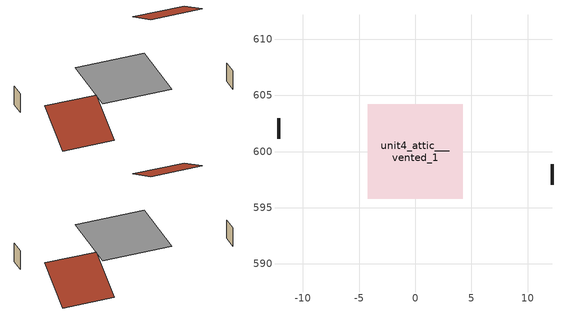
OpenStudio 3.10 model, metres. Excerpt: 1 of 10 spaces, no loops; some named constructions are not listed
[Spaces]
unit4_attic___vented_1
 floor to unit4_conditioned_space_1 (unit4_Floor2_4_construction_Reversed): -4.21,595.79 -4.21,604.21 4.21,604.21 4.21,595.79 z2.44
 wall outside (unit4_Wall6_4_construction): 12.16,597.03 12.16,598.84 z0:2.44
 wall outside (unit4_Wall5_4_construction): -12.16,602.97 -12.16,601.16 z0:2.44
 roof outside (unit4_Roof2_4_construction): -5.87,587.84,2.44 -5.87,593.47,5.25 -12.16,593.47,5.25 -12.16,587.84,2.44
 roof outside (unit4_Roof1_4_construction): 5.87,612.16,2.44 5.87,606.53,5.25 12.16,606.53,5.25 12.16,612.16,2.44
[Construction]
unit1_Floor1_construction_Reversed: unit1_floor_covering, unit1_osb_sheathing_0_75_in_, unit1_floor_rigid_ins, unit1_floor_stud_and_cavity
[Material] Roughness=Rough; Thermal Absorptance=0.9
Name | Thickness {m} | Conductivity {W/m-K} | Density {kg/m3} | Specific Heat {J/kg-K} | Solar Absorptance | Visible Absorptance
unit1_floor_covering | 0.0127 | 0.0433444 | 54.468 | 1339.84 | 0.6 | 0.6
unit1_osb_sheathing_0_75_in_ | 0.01905 | 0.115458 | 512.64 | 1214.23 | 0.7 | 0.7
unit1_floor_rigid_ins | 0.103632 | 0.029427 | 32.04 | 1214.23 | 0.7 | 0.7
unit1_floor_stud_and_cavity | 0.1397 | 0.21683 | 92.3553 | 1139.71 | 0.7 | 0.7
[ElectricEquipment:Definition] Design Level Calculation Method=EquipmentLevel
Name | Design Level {W} | Fraction Latent | Fraction Radiant | Fraction Lost
unit1_dishwasher | 740.818 | 0.3 | 0.18 | 0.4
unit1_clothes_washer | 1279.03 | 0.03 | 0.162 | 0.7
unit2_dishwasher | 402.111 | 0.3 | 0.18 | 0.4
unit2_clothes_washer | 832.117 | 0.03 | 0.162 | 0.7
unit3_dishwasher | 577.46 | 0.3 | 0.18 | 0.4
unit3_clothes_washer | 765.44 | 0.03 | 0.162 | 0.7
unit4_dishwasher | 626.051 | 0.3 | 0.18 | 0.4
unit4_clothes_washer | 859.361 | 0.03 | 0.162 | 0.7
[EnergyManagementSystem:Program]
unit4_central_ac_and_furnace_airloop_0_duct_program: Set unit4_central_ac_and_furnace_airloop_AH_MFR = unit4_central_ac_and_furnace_airloop_AH_MFR_s; Set unit4_central_ac_and_furnace_airloop_Fan_RTF = 0; Set unit4_central_ac_and_furnace_airloop_Fan_RTF = unit4_central_ac_and_furnace_airloop_Fan_RTF + unit4_central_ac_and_furnace_airloop_Fan_RTF_s; Set unit4_central_ac_and_furnace_airloop_Fan_RTF = unit4_central_ac_and_furnace_airloop_Fan_RTF + unit4_central_ac_and_furnace_airloop_Fan_RTF_s_1; Set unit4_central_ac_and_furnace_airloop_AH_VFR = unit4_central_ac_and_furnace_airloop_AH_VFR_s; Set unit4_central_ac_and_furnace_airloop_AH_Tout = unit4_central_ac_and_furnace_airloop_AH_Tout_s; Set unit4_central_ac_and_furnace_airloop_AH_Wout = unit4_central_ac_and_furnace_airloop_AH_Wout_s; Set unit4_central_ac_and_furnace_airloop_RA_T = unit4_central_ac_and_furnace_airloop_RA_T_s; Set unit4_central_ac_and_furnace_airloop_Ra_W = unit4_central_ac_and_furnace_airloop_Ra_W_s; Set unit4_central_ac_and_furnace_airloop_0_DZ_T = unit4_central_ac_and_furnace_airloop_0_DZ_T_s; Set unit4_central_ac_and_furnace_airloop_0_DZ_W = unit4_central_ac_and_furnace_airloop_0_DZ_W_s; Run unit4_central_ac_and_furnace_airloop_0_duct_subroutine; Set unit4_central_ac_and_furnace_airloop_0_SupSensLkToCond_act = unit4_central_ac_and_furnace_airloop_0_SupSensLkToCond; Set unit4_central_ac_and_furnace_airloop_0_SupLatLkToCond_act = unit4_central_ac_and_furnace_airloop_0_SupLatLkToCond; Set unit4_central_ac_and_furnace_airloop_0_SupCondToLv_act = unit4_central_ac_and_furnace_airloop_0_SupCondToLv; Set unit4_central_ac_and_furnace_airloop_0_RetSensLkToRP_act = unit4_central_ac_and_furnace_airloop_0_RetSensLkToRP; Set unit4_central_ac_and_furnace_airloop_0_RetLatLkToRP_act = unit4_central_ac_and_furnace_airloop_0_RetLatLkToRP; Set unit4_central_ac_and_furnace_airloop_0_RetCondToRP_act = unit4_central_ac_and_furnace_airloop_0_RetCondToRP; Set unit4_central_ac_and_furnace_airloop_0_RetCondToDZ_act = unit4_central_ac_and_furnace_airloop_0_RetCondToDZ; Set unit4_central_ac_and_furnace_airloop_0_SupCondToDZ_act = unit4_central_ac_and_furnace_airloop_0_SupCondToDZ; Set unit4_central_ac_and_furnace_airloop_0_SupSensLkToDZ_act = unit4_central_ac_and_furnace_airloop_0_SupSensLkToDZ; Set unit4_central_ac_and_furnace_airloop_0_SupLatLkToDZ_act = unit4_central_ac_and_furnace_airloop_0_SupLatLkToDZ; Set unit4_central_ac_and_furnace_airloop_0_ZoneMixDZToCond_mix_act = unit4_central_ac_and_furnace_airloop_0_ZoneMixDZToCond; Set unit4_central_ac_and_furnace_airloop_0_ZoneMixCondToDZ_mix_act = unit4_central_ac_and_furnace_airloop_0_ZoneMixCondToDZ
unit4_fridge_schedule_program: Set Tin = unit4_fridge_tin_s*(9.0/5.0)+32.0; Set unit4_fridge_schedule_act = 0; If (Hour == 0); Set unit4_fridge_schedule_act = (-0.487+0.019*Tin); ElseIf (Hour == 1); Set unit4_fridge_schedule_act = (-0.34+0.016*Tin); ElseIf (Hour == 2); Set unit4_fridge_schedule_act = (-0.37+0.017*Tin); ElseIf (Hour == 3); Set unit4_fridge_schedule_act = (-0.361+0.016*Tin); ElseIf (Hour == 4); Set unit4_fridge_schedule_act = (-0.515+0.018*Tin); ElseIf (Hour == 5); Set unit4_fridge_schedule_act = (-0.684+0.021*Tin); ElseIf (Hour == 6); Set unit4_fridge_schedule_act = (-0.471+0.019*Tin); ElseIf (Hour == 7); Set unit4_fridge_schedule_act = (-0.159+0.015*Tin); ElseIf (Hour == 8); Set unit4_fridge_schedule_act = (-0.079+0.015*Tin); ElseIf (Hour == 9); Set unit4_fridge_schedule_act = (-0.417+0.019*Tin); ElseIf (Hour == 10); Set unit4_fridge_schedule_act = (-0.411+0.018*Tin); ElseIf (Hour == 11); Set unit4_fridge_schedule_act = (-0.386+0.018*Tin); ElseIf (Hour == 12); Set unit4_fridge_schedule_act = (-0.24+0.016*Tin); ElseIf (Hour == 13); Set unit4_fridge_schedule_act = (-0.314+0.017*Tin); ElseIf (Hour == 14); Set unit4_fridge_schedule_act = (-0.16+0.015*Tin); ElseIf (Hour == 15); Set unit4_fridge_schedule_act = (-0.121+0.015*Tin); ElseIf (Hour == 16); Set unit4_fridge_schedule_act = (-0.469+0.02*Tin); ElseIf (Hour == 17); Set unit4_fridge_schedule_act = (-0.412+0.02*Tin); ElseIf (Hour == 18); Set unit4_fridge_schedule_act = (-0.091+0.017*Tin); ElseIf (Hour == 19); Set unit4_fridge_schedule_act = (0.077+0.014*Tin); ElseIf (Hour == 20); Set unit4_fridge_schedule_act = (-0.118+0.016*Tin); ElseIf (Hour == 21); Set unit4_fridge_schedule_act = (-0.247+0.017*Tin); ElseIf (Hour == 22); Set unit4_fridge_schedule_act = (-0.445+0.019*Tin); ElseIf (Hour == 23); Set unit4_fridge_schedule_act = (-0.544+0.02*Tin); EndIf
unit4_water_heater_EC_adj: If WarmupFlag == 0; Set dhw_e_cons = unit4_water_heater_energy + unit4_water_heater_on_cycle_parasitic + unit4_water_heater_off_cycle_parasitic; Set unit4_water_heater_ec_adj_act = 0.0 * dhw_e_cons / 1; EndIf
unit4_central_ac_and_furnace_supply_fan_disaggregate_program_1: Set unit4_central_ac_and_furnace_supply_fan_primary_htg = 0; If unit4_central_ac_and_furnace_htg_coil_s > 0; Set unit4_central_ac_and_furnace_supply_fan_primary_htg = unit4_central_ac_and_furnace_supply_fan_s_1; EndIf
unit4_central_ac_and_furnace_supply_fan_disaggregate_program: Set unit4_central_ac_and_furnace_supply_fan_clg = 0; If unit4_central_ac_and_furnace_clg_coil_s > 0; Set unit4_central_ac_and_furnace_supply_fan_clg = unit4_central_ac_and_furnace_supply_fan_s; EndIf
unmet_hours_program: Set htg_unmet_hours = 0; Set clg_unmet_hours = 0; Set unit_htg_unmet_hours = 0; If ((DayOfYear >= 1) && (DayOfYear <= 365)); Set unit_htg_unmet_hours = unit_htg_unmet_hours + unit1_conditioned_space_htg_unmet_s; If unit_htg_unmet_hours > htg_unmet_hours; Set htg_unmet_hours = unit_htg_unmet_hours; EndIf; EndIf; Set unit_clg_unmet_hours = 0; If ((DayOfYear >= 1) && (DayOfYear <= 365)); Set unit_clg_unmet_hours = unit_clg_unmet_hours + unit1_conditioned_space_clg_unmet_s; If unit_clg_unmet_hours > clg_unmet_hours; Set clg_unmet_hours = unit_clg_unmet_hours; EndIf; EndIf; Set unit_htg_unmet_hours = 0; If ((DayOfYear >= 1) && (DayOfYear <= 365)); Set unit_htg_unmet_hours = unit_htg_unmet_hours + unit2_conditioned_space_htg_unmet_s; If unit_htg_unmet_hours > htg_unmet_hours; Set htg_unmet_hours = unit_htg_unmet_hours; EndIf; EndIf; Set unit_clg_unmet_hours = 0; If ((DayOfYear >= 1) && (DayOfYear <= 365)); Set unit_clg_unmet_hours = unit_clg_unmet_hours + unit2_conditioned_space_clg_unmet_s; If unit_clg_unmet_hours > clg_unmet_hours; Set clg_unmet_hours = unit_clg_unmet_hours; EndIf; EndIf; Set unit_htg_unmet_hours = 0; If ((DayOfYear >= 1) && (DayOfYear <= 365)); Set unit_htg_unmet_hours = unit_htg_unmet_hours + unit3_conditioned_space_htg_unmet_s; If unit_htg_unmet_hours > htg_unmet_hours; Set htg_unmet_hours = unit_htg_unmet_hours; EndIf; EndIf; Set unit_clg_unmet_hours = 0; If ((DayOfYear >= 1) && (DayOfYear <= 365)); Set unit_clg_unmet_hours = unit_clg_unmet_hours + unit3_conditioned_space_clg_unmet_s; If unit_clg_unmet_hours > clg_unmet_hours; Set clg_unmet_hours = unit_clg_unmet_hours; EndIf; EndIf; Set unit_htg_unmet_hours = 0; If ((DayOfYear >= 1) && (DayOfYear <= 365)); Set unit_htg_unmet_hours = unit_htg_unmet_hours + unit4_conditioned_space_htg_unmet_s; If unit_htg_unmet_hours > htg_unmet_hours; Set htg_unmet_hours = unit_htg_unmet_hours; EndIf; EndIf; Set unit_clg_unmet_hours = 0; If ((DayOfYear >= 1) && (DayOfYear <= 365)); Set unit_clg_unmet_hours = unit_clg_unmet_hours + unit4_conditioned_space_clg_unmet_s; If unit_clg_unmet_hours > clg_unmet_hours; Set clg_unmet_hours = unit_clg_unmet_hours; EndIf; EndIf
total_loads_program: Set loads_htg_tot = 0; Set loads_clg_tot = 0; If htg_load_cond > 0; Set loads_htg_tot = loads_htg_tot + (htg_load_cond - clg_load_cond) * 1.0; Set loads_htg_tot = loads_htg_tot + (htg_load_duct - clg_load_duct) * 1.0; EndIf; If htg_load_cond_1 > 0; Set loads_htg_tot = loads_htg_tot + (htg_load_cond_1 - clg_load_cond_1) * 1.0; Set loads_htg_tot = loads_htg_tot + (htg_load_duct_1 - clg_load_duct_1) * 1.0; EndIf; If htg_load_cond_2 > 0; Set loads_htg_tot = loads_htg_tot + (htg_load_cond_2 - clg_load_cond_2) * 1.0; Set loads_htg_tot = loads_htg_tot + (htg_load_duct_2 - clg_load_duct_2) * 1.0; EndIf; If htg_load_cond_3 > 0; Set loads_htg_tot = loads_htg_tot + (htg_load_cond_3 - clg_load_cond_3) * 1.0; Set loads_htg_tot = loads_htg_tot + (htg_load_duct_3 - clg_load_duct_3) * 1.0; EndIf; Set loads_htg_tot = (@Max loads_htg_tot 0); If clg_load_cond > 0; Set loads_clg_tot = loads_clg_tot + (clg_load_cond - htg_load_cond) * 1.0; Set loads_clg_tot = loads_clg_tot + (clg_load_duct - htg_load_duct) * 1.0; EndIf; If clg_load_cond_1 > 0; Set loads_clg_tot = loads_clg_tot + (clg_load_cond_1 - htg_load_cond_1) * 1.0; Set loads_clg_tot = loads_clg_tot + (clg_load_duct_1 - htg_load_duct_1) * 1.0; EndIf; If clg_load_cond_2 > 0; Set loads_clg_tot = loads_clg_tot + (clg_load_cond_2 - htg_load_cond_2) * 1.0; Set loads_clg_tot = loads_clg_tot + (clg_load_duct_2 - htg_load_duct_2) * 1.0; EndIf; If clg_load_cond_3 > 0; Set loads_clg_tot = loads_clg_tot + (clg_load_cond_3 - htg_load_cond_3) * 1.0; Set loads_clg_tot = loads_clg_tot + (clg_load_duct_3 - htg_load_duct_3) * 1.0; EndIf; Set loads_clg_tot = (@Max loads_clg_tot 0)
total_airflows_program: Set total_infil_flow_rate = 0; Set total_mechvent_flow_rate = 0; Set total_natvent_flow_rate = 0; Set total_whf_flow_rate = 0; Set total_infil_flow_rate = total_infil_flow_rate + (unit1_infil_program_Qinf * 1); Set total_infil_flow_rate = total_infil_flow_rate + (unit2_infil_program_Qinf * 1); Set total_infil_flow_rate = total_infil_flow_rate + (unit3_infil_program_Qinf * 1); Set total_infil_flow_rate = total_infil_flow_rate + (unit4_infil_program_Qinf * 1); Set total_mechvent_flow_rate = total_mechvent_flow_rate + (unit1_infil_program_Qfan * 1); Set total_mechvent_flow_rate = total_mechvent_flow_rate + (unit2_infil_program_Qfan * 1); Set total_mechvent_flow_rate = total_mechvent_flow_rate + (unit3_infil_program_Qfan * 1); Set total_mechvent_flow_rate = total_mechvent_flow_rate + (unit4_infil_program_Qfan * 1); Set total_natvent_flow_rate = total_natvent_flow_rate + (unit1_natural_vent_program_Qnv * 1); Set total_natvent_flow_rate = total_natvent_flow_rate + (unit2_natural_vent_program_Qnv * 1); Set total_natvent_flow_rate = total_natvent_flow_rate + (unit3_natural_vent_program_Qnv * 1); Set total_natvent_flow_rate = total_natvent_flow_rate + (unit4_natural_vent_program_Qnv * 1); Set total_whf_flow_rate = total_whf_flow_rate + (unit1_natural_vent_program_Qwhf * 1); Set total_whf_flow_rate = total_whf_flow_rate + (unit2_natural_vent_program_Qwhf * 1); Set total_whf_flow_rate = total_whf_flow_rate + (unit3_natural_vent_program_Qwhf * 1); Set total_whf_flow_rate = total_whf_flow_rate + (unit4_natural_vent_program_Qwhf * 1)
[EnergyManagementSystem:Subroutine]
unit1_central_ac_and_furnace_airloop_0_duct_subroutine: Set AH_MFR = unit1_central_ac_and_furnace_airloop_AH_MFR / 1; If AH_MFR > 0; Set AH_Tout = unit1_central_ac_and_furnace_airloop_AH_Tout; Set AH_Wout = unit1_central_ac_and_furnace_airloop_AH_Wout; Set RA_T = unit1_central_ac_and_furnace_airloop_RA_T; Set RA_W = unit1_central_ac_and_furnace_airloop_Ra_W; Set Fan_RTF = unit1_central_ac_and_furnace_airloop_Fan_RTF; Set DZ_T = unit1_central_ac_and_furnace_airloop_0_DZ_T; Set DZ_W = unit1_central_ac_and_furnace_airloop_0_DZ_W; Set AH_VFR = unit1_central_ac_and_furnace_airloop_AH_VFR / 1; Set h_SA = (@HFnTdbW AH_Tout AH_Wout); Set h_RA = (@HFnTdbW RA_T RA_W); Set h_fg = (@HfgAirFnWTdb AH_Wout AH_Tout); Set h_DZ = (@HFnTdbW DZ_T DZ_W); Set air_cp = 1006.0; Set f_sup = 0.1; Set f_ret = 0.1; Set sup_lk_mfr = f_sup * AH_MFR; Set ret_lk_mfr = f_ret * AH_MFR; Set SupTotLkToCond = sup_lk_mfr*(h_RA - h_SA); Set SupLatLkToCond = sup_lk_mfr*h_fg*(RA_W-AH_Wout); Set SupSensLkToCond = SupTotLkToCond-SupLatLkToCond; Set supply_ua = 63.924; Set eTm = 0-((Fan_RTF/(AH_MFR*air_cp))*supply_ua); Set t_sup = DZ_T+((AH_Tout-DZ_T)*(@Exp eTm)); Set SupCondToCond = AH_MFR*air_cp*(t_sup-AH_Tout); Set SupCondToDZ = 0-SupCondToCond; Set return_ua = 11.838; Set eTm = 0-((Fan_RTF/(AH_MFR*air_cp))*return_ua); Set t_ret = DZ_T+((RA_T-DZ_T)*(@Exp eTm)); Set RetCondToRP = AH_MFR*air_cp*(t_ret-RA_T); Set RetCondToDZ = 0-RetCondToRP; Set RetLatLkToRP = 0; Set RetSensLkToRP = ret_lk_mfr*air_cp*(DZ_T-RA_T); Set SupTotLkToDZ = sup_lk_mfr*(h_SA-h_DZ); Set SupLatLkToDZ = sup_lk_mfr*h_fg*(AH_Wout-DZ_W); Set SupSensLkToDZ = SupTotLkToDZ-SupLatLkToDZ; Set FracOutsideToCond = 0.0; Set FracOutsideToDZ = 0.0; Set FracCondToOutside = 0.0; Set FracDZToOutside = 0.0; Set FracDZToCond = 0.0; Set FracCondToDZ = 0.0; Set lk_imbal_vfr = @ABS(f_sup - f_ret) * AH_VFR; Set ImbalLkCondToDZ = lk_imbal_vfr * FracCondToDZ; Set ImbalLkDZToCond = lk_imbal_vfr * FracDZToCond; Set ImbalLkOutsideToCond = lk_imbal_vfr * FracOutsideToCond; Set ImbalLkOutsideToDZ = lk_imbal_vfr * FracOutsideToDZ; Set ImbalLkCondToOutside = lk_imbal_vfr * FracCondToOutside; Set ImbalLkDZToOutside = lk_imbal_vfr * FracDZToOutside; Else; Set SupLatLkToCond = 0; Set SupSensLkToCond = 0; Set SupCondToCond = 0; Set RetCondToRP = 0; Set RetLatLkToRP = 0; Set RetSensLkToRP = 0; Set RetCondToDZ = 0; Set SupCondToDZ = 0; Set SupLatLkToDZ = 0; Set SupSensLkToDZ = 0; Set ImbalLkCondToDZ = 0; Set ImbalLkDZToCond = 0; Set ImbalLkOutsideToCond = 0; Set ImbalLkOutsideToDZ = 0; Set ImbalLkCondToOutside = 0; Set ImbalLkDZToOutside = 0; EndIf; Set unit1_central_ac_and_furnace_airloop_0_SupLatLkToCond = SupLatLkToCond; Set unit1_central_ac_and_furnace_airloop_0_SupSensLkToCond = SupSensLkToCond; Set unit1_central_ac_and_furnace_airloop_0_SupCondToLv = SupCondToCond; Set unit1_central_ac_and_furnace_airloop_0_RetCondToRP = RetCondToRP; Set unit1_central_ac_and_furnace_airloop_0_RetLatLkToRP = RetLatLkToRP; Set unit1_central_ac_and_furnace_airloop_0_RetSensLkToRP = RetSensLkToRP; Set unit1_central_ac_and_furnace_airloop_0_RetCondToDZ = RetCondToDZ; Set unit1_central_ac_and_furnace_airloop_0_SupCondToDZ = SupCondToDZ; Set unit1_central_ac_and_furnace_airloop_0_SupLatLkToDZ = SupLatLkToDZ; Set unit1_central_ac_and_furnace_airloop_0_SupSensLkToDZ = SupSensLkToDZ; Set unit1_central_ac_and_furnace_airloop_0_ZoneMixCondToDZ = ImbalLkCondToDZ; Set unit1_central_ac_and_furnace_airloop_0_ZoneMixDZToCond = ImbalLkDZToCond; Set unit1_central_ac_and_furnace_airloop_0_DuctImbalLkSupFanEquivCond = ImbalLkCondToOutside; Set unit1_central_ac_and_furnace_airloop_0_DuctImbalLkExhFanEquivCond = ImbalLkOutsideToCond; Set unit1_central_ac_and_furnace_airloop_0_DuctImbalLkSupFanEquivDZ = ImbalLkDZToOutside; Set unit1_central_ac_and_furnace_airloop_0_DuctImbalLkExhFanEquivDZ = ImbalLkOutsideToDZ
unit2_central_ac_and_furnace_airloop_0_duct_subroutine: Set AH_MFR = unit2_central_ac_and_furnace_airloop_AH_MFR / 1; If AH_MFR > 0; Set AH_Tout = unit2_central_ac_and_furnace_airloop_AH_Tout; Set AH_Wout = unit2_central_ac_and_furnace_airloop_AH_Wout; Set RA_T = unit2_central_ac_and_furnace_airloop_RA_T; Set RA_W = unit2_central_ac_and_furnace_airloop_Ra_W; Set Fan_RTF = unit2_central_ac_and_furnace_airloop_Fan_RTF; Set DZ_T = unit2_central_ac_and_furnace_airloop_0_DZ_T; Set DZ_W = unit2_central_ac_and_furnace_airloop_0_DZ_W; Set AH_VFR = unit2_central_ac_and_furnace_airloop_AH_VFR / 1; Set h_SA = (@HFnTdbW AH_Tout AH_Wout); Set h_RA = (@HFnTdbW RA_T RA_W); Set h_fg = (@HfgAirFnWTdb AH_Wout AH_Tout); Set h_DZ = (@HFnTdbW DZ_T DZ_W); Set air_cp = 1006.0; Set f_sup = 0.1; Set f_ret = 0.1; Set sup_lk_mfr = f_sup * AH_MFR; Set ret_lk_mfr = f_ret * AH_MFR; Set SupTotLkToCond = sup_lk_mfr*(h_RA - h_SA); Set SupLatLkToCond = sup_lk_mfr*h_fg*(RA_W-AH_Wout); Set SupSensLkToCond = SupTotLkToCond-SupLatLkToCond; Set supply_ua = 0.0; Set eTm = 0-((Fan_RTF/(AH_MFR*air_cp))*supply_ua); Set t_sup = DZ_T+((AH_Tout-DZ_T)*(@Exp eTm)); Set SupCondToCond = AH_MFR*air_cp*(t_sup-AH_Tout); Set SupCondToDZ = 0-SupCondToCond; Set return_ua = 0.0; Set eTm = 0-((Fan_RTF/(AH_MFR*air_cp))*return_ua); Set t_ret = DZ_T+((RA_T-DZ_T)*(@Exp eTm)); Set RetCondToRP = AH_MFR*air_cp*(t_ret-RA_T); Set RetCondToDZ = 0-RetCondToRP; Set RetLatLkToRP = 0; Set RetSensLkToRP = ret_lk_mfr*air_cp*(DZ_T-RA_T); Set SupTotLkToDZ = sup_lk_mfr*(h_SA-h_DZ); Set SupLatLkToDZ = sup_lk_mfr*h_fg*(AH_Wout-DZ_W); Set SupSensLkToDZ = SupTotLkToDZ-SupLatLkToDZ; Set FracOutsideToCond = 0.0; Set FracOutsideToDZ = 0.0; Set FracCondToOutside = 0.0; Set FracDZToOutside = 0.0; Set FracDZToCond = 0.0; Set FracCondToDZ = 0.0; Set lk_imbal_vfr = @ABS(f_sup - f_ret) * AH_VFR; Set ImbalLkCondToDZ = lk_imbal_vfr * FracCondToDZ; Set ImbalLkDZToCond = lk_imbal_vfr * FracDZToCond; Set ImbalLkOutsideToCond = lk_imbal_vfr * FracOutsideToCond; Set ImbalLkOutsideToDZ = lk_imbal_vfr * FracOutsideToDZ; Set ImbalLkCondToOutside = lk_imbal_vfr * FracCondToOutside; Set ImbalLkDZToOutside = lk_imbal_vfr * FracDZToOutside; Else; Set SupLatLkToCond = 0; Set SupSensLkToCond = 0; Set SupCondToCond = 0; Set RetCondToRP = 0; Set RetLatLkToRP = 0; Set RetSensLkToRP = 0; Set RetCondToDZ = 0; Set SupCondToDZ = 0; Set SupLatLkToDZ = 0; Set SupSensLkToDZ = 0; Set ImbalLkCondToDZ = 0; Set ImbalLkDZToCond = 0; Set ImbalLkOutsideToCond = 0; Set ImbalLkOutsideToDZ = 0; Set ImbalLkCondToOutside = 0; Set ImbalLkDZToOutside = 0; EndIf; Set unit2_central_ac_and_furnace_airloop_0_SupLatLkToCond = SupLatLkToCond; Set unit2_central_ac_and_furnace_airloop_0_SupSensLkToCond = SupSensLkToCond; Set unit2_central_ac_and_furnace_airloop_0_SupCondToLv = SupCondToCond; Set unit2_central_ac_and_furnace_airloop_0_RetCondToRP = RetCondToRP; Set unit2_central_ac_and_furnace_airloop_0_RetLatLkToRP = RetLatLkToRP; Set unit2_central_ac_and_furnace_airloop_0_RetSensLkToRP = RetSensLkToRP; Set unit2_central_ac_and_furnace_airloop_0_RetCondToDZ = RetCondToDZ; Set unit2_central_ac_and_furnace_airloop_0_SupCondToDZ = SupCondToDZ; Set unit2_central_ac_and_furnace_airloop_0_SupLatLkToDZ = SupLatLkToDZ; Set unit2_central_ac_and_furnace_airloop_0_SupSensLkToDZ = SupSensLkToDZ; Set unit2_central_ac_and_furnace_airloop_0_DuctImbalLkSupFanEquivCond = ImbalLkCondToOutside; Set unit2_central_ac_and_furnace_airloop_0_DuctImbalLkExhFanEquivCond = ImbalLkOutsideToCond
unit3_central_ac_and_furnace_airloop_0_duct_subroutine: Set AH_MFR = unit3_central_ac_and_furnace_airloop_AH_MFR / 1; If AH_MFR > 0; Set AH_Tout = unit3_central_ac_and_furnace_airloop_AH_Tout; Set AH_Wout = unit3_central_ac_and_furnace_airloop_AH_Wout; Set RA_T = unit3_central_ac_and_furnace_airloop_RA_T; Set RA_W = unit3_central_ac_and_furnace_airloop_Ra_W; Set Fan_RTF = unit3_central_ac_and_furnace_airloop_Fan_RTF; Set DZ_T = unit3_central_ac_and_furnace_airloop_0_DZ_T; Set DZ_W = unit3_central_ac_and_furnace_airloop_0_DZ_W; Set AH_VFR = unit3_central_ac_and_furnace_airloop_AH_VFR / 1; Set h_SA = (@HFnTdbW AH_Tout AH_Wout); Set h_RA = (@HFnTdbW RA_T RA_W); Set h_fg = (@HfgAirFnWTdb AH_Wout AH_Tout); Set h_DZ = (@HFnTdbW DZ_T DZ_W); Set air_cp = 1006.0; Set f_sup = 0.1; Set f_ret = 0.1; Set sup_lk_mfr = f_sup * AH_MFR; Set ret_lk_mfr = f_ret * AH_MFR; Set SupTotLkToCond = sup_lk_mfr*(h_RA - h_SA); Set SupLatLkToCond = sup_lk_mfr*h_fg*(RA_W-AH_Wout); Set SupSensLkToCond = SupTotLkToCond-SupLatLkToCond; Set supply_ua = 0.0; Set eTm = 0-((Fan_RTF/(AH_MFR*air_cp))*supply_ua); Set t_sup = DZ_T+((AH_Tout-DZ_T)*(@Exp eTm)); Set SupCondToCond = AH_MFR*air_cp*(t_sup-AH_Tout); Set SupCondToDZ = 0-SupCondToCond; Set return_ua = 0.0; Set eTm = 0-((Fan_RTF/(AH_MFR*air_cp))*return_ua); Set t_ret = DZ_T+((RA_T-DZ_T)*(@Exp eTm)); Set RetCondToRP = AH_MFR*air_cp*(t_ret-RA_T); Set RetCondToDZ = 0-RetCondToRP; Set RetLatLkToRP = 0; Set RetSensLkToRP = ret_lk_mfr*air_cp*(DZ_T-RA_T); Set SupTotLkToDZ = sup_lk_mfr*(h_SA-h_DZ); Set SupLatLkToDZ = sup_lk_mfr*h_fg*(AH_Wout-DZ_W); Set SupSensLkToDZ = SupTotLkToDZ-SupLatLkToDZ; Set FracOutsideToCond = 0.0; Set FracOutsideToDZ = 0.0; Set FracCondToOutside = 0.0; Set FracDZToOutside = 0.0; Set FracDZToCond = 0.0; Set FracCondToDZ = 0.0; Set lk_imbal_vfr = @ABS(f_sup - f_ret) * AH_VFR; Set ImbalLkCondToDZ = lk_imbal_vfr * FracCondToDZ; Set ImbalLkDZToCond = lk_imbal_vfr * FracDZToCond; Set ImbalLkOutsideToCond = lk_imbal_vfr * FracOutsideToCond; Set ImbalLkOutsideToDZ = lk_imbal_vfr * FracOutsideToDZ; Set ImbalLkCondToOutside = lk_imbal_vfr * FracCondToOutside; Set ImbalLkDZToOutside = lk_imbal_vfr * FracDZToOutside; Else; Set SupLatLkToCond = 0; Set SupSensLkToCond = 0; Set SupCondToCond = 0; Set RetCondToRP = 0; Set RetLatLkToRP = 0; Set RetSensLkToRP = 0; Set RetCondToDZ = 0; Set SupCondToDZ = 0; Set SupLatLkToDZ = 0; Set SupSensLkToDZ = 0; Set ImbalLkCondToDZ = 0; Set ImbalLkDZToCond = 0; Set ImbalLkOutsideToCond = 0; Set ImbalLkOutsideToDZ = 0; Set ImbalLkCondToOutside = 0; Set ImbalLkDZToOutside = 0; EndIf; Set unit3_central_ac_and_furnace_airloop_0_SupLatLkToCond = SupLatLkToCond; Set unit3_central_ac_and_furnace_airloop_0_SupSensLkToCond = SupSensLkToCond; Set unit3_central_ac_and_furnace_airloop_0_SupCondToLv = SupCondToCond; Set unit3_central_ac_and_furnace_airloop_0_RetCondToRP = RetCondToRP; Set unit3_central_ac_and_furnace_airloop_0_RetLatLkToRP = RetLatLkToRP; Set unit3_central_ac_and_furnace_airloop_0_RetSensLkToRP = RetSensLkToRP; Set unit3_central_ac_and_furnace_airloop_0_RetCondToDZ = RetCondToDZ; Set unit3_central_ac_and_furnace_airloop_0_SupCondToDZ = SupCondToDZ; Set unit3_central_ac_and_furnace_airloop_0_SupLatLkToDZ = SupLatLkToDZ; Set unit3_central_ac_and_furnace_airloop_0_SupSensLkToDZ = SupSensLkToDZ; Set unit3_central_ac_and_furnace_airloop_0_DuctImbalLkSupFanEquivCond = ImbalLkCondToOutside; Set unit3_central_ac_and_furnace_airloop_0_DuctImbalLkExhFanEquivCond = ImbalLkOutsideToCond
unit4_central_ac_and_furnace_airloop_0_duct_subroutine: Set AH_MFR = unit4_central_ac_and_furnace_airloop_AH_MFR / 1; If AH_MFR > 0; Set AH_Tout = unit4_central_ac_and_furnace_airloop_AH_Tout; Set AH_Wout = unit4_central_ac_and_furnace_airloop_AH_Wout; Set RA_T = unit4_central_ac_and_furnace_airloop_RA_T; Set RA_W = unit4_central_ac_and_furnace_airloop_Ra_W; Set Fan_RTF = unit4_central_ac_and_furnace_airloop_Fan_RTF; Set DZ_T = unit4_central_ac_and_furnace_airloop_0_DZ_T; Set DZ_W = unit4_central_ac_and_furnace_airloop_0_DZ_W; Set AH_VFR = unit4_central_ac_and_furnace_airloop_AH_VFR / 1; Set h_SA = (@HFnTdbW AH_Tout AH_Wout); Set h_RA = (@HFnTdbW RA_T RA_W); Set h_fg = (@HfgAirFnWTdb AH_Wout AH_Tout); Set h_DZ = (@HFnTdbW DZ_T DZ_W); Set air_cp = 1006.0; Set f_sup = 0.1; Set f_ret = 0.1; Set sup_lk_mfr = f_sup * AH_MFR; Set ret_lk_mfr = f_ret * AH_MFR; Set SupTotLkToCond = sup_lk_mfr*(h_RA - h_SA); Set SupLatLkToCond = sup_lk_mfr*h_fg*(RA_W-AH_Wout); Set SupSensLkToCond = SupTotLkToCond-SupLatLkToCond; Set supply_ua = 63.924; Set eTm = 0-((Fan_RTF/(AH_MFR*air_cp))*supply_ua); Set t_sup = DZ_T+((AH_Tout-DZ_T)*(@Exp eTm)); Set SupCondToCond = AH_MFR*air_cp*(t_sup-AH_Tout); Set SupCondToDZ = 0-SupCondToCond; Set return_ua = 11.838; Set eTm = 0-((Fan_RTF/(AH_MFR*air_cp))*return_ua); Set t_ret = DZ_T+((RA_T-DZ_T)*(@Exp eTm)); Set RetCondToRP = AH_MFR*air_cp*(t_ret-RA_T); Set RetCondToDZ = 0-RetCondToRP; Set RetLatLkToRP = 0; Set RetSensLkToRP = ret_lk_mfr*air_cp*(DZ_T-RA_T); Set SupTotLkToDZ = sup_lk_mfr*(h_SA-h_DZ); Set SupLatLkToDZ = sup_lk_mfr*h_fg*(AH_Wout-DZ_W); Set SupSensLkToDZ = SupTotLkToDZ-SupLatLkToDZ; Set FracOutsideToCond = 0.0; Set FracOutsideToDZ = 0.0; Set FracCondToOutside = 0.0; Set FracDZToOutside = 0.0; Set FracDZToCond = 0.0; Set FracCondToDZ = 0.0; Set lk_imbal_vfr = @ABS(f_sup - f_ret) * AH_VFR; Set ImbalLkCondToDZ = lk_imbal_vfr * FracCondToDZ; Set ImbalLkDZToCond = lk_imbal_vfr * FracDZToCond; Set ImbalLkOutsideToCond = lk_imbal_vfr * FracOutsideToCond; Set ImbalLkOutsideToDZ = lk_imbal_vfr * FracOutsideToDZ; Set ImbalLkCondToOutside = lk_imbal_vfr * FracCondToOutside; Set ImbalLkDZToOutside = lk_imbal_vfr * FracDZToOutside; Else; Set SupLatLkToCond = 0; Set SupSensLkToCond = 0; Set SupCondToCond = 0; Set RetCondToRP = 0; Set RetLatLkToRP = 0; Set RetSensLkToRP = 0; Set RetCondToDZ = 0; Set SupCondToDZ = 0; Set SupLatLkToDZ = 0; Set SupSensLkToDZ = 0; Set ImbalLkCondToDZ = 0; Set ImbalLkDZToCond = 0; Set ImbalLkOutsideToCond = 0; Set ImbalLkOutsideToDZ = 0; Set ImbalLkCondToOutside = 0; Set ImbalLkDZToOutside = 0; EndIf; Set unit4_central_ac_and_furnace_airloop_0_SupLatLkToCond = SupLatLkToCond; Set unit4_central_ac_and_furnace_airloop_0_SupSensLkToCond = SupSensLkToCond; Set unit4_central_ac_and_furnace_airloop_0_SupCondToLv = SupCondToCond; Set unit4_central_ac_and_furnace_airloop_0_RetCondToRP = RetCondToRP; Set unit4_central_ac_and_furnace_airloop_0_RetLatLkToRP = RetLatLkToRP; Set unit4_central_ac_and_furnace_airloop_0_RetSensLkToRP = RetSensLkToRP; Set unit4_central_ac_and_furnace_airloop_0_RetCondToDZ = RetCondToDZ; Set unit4_central_ac_and_furnace_airloop_0_SupCondToDZ = SupCondToDZ; Set unit4_central_ac_and_furnace_airloop_0_SupLatLkToDZ = SupLatLkToDZ; Set unit4_central_ac_and_furnace_airloop_0_SupSensLkToDZ = SupSensLkToDZ; Set unit4_central_ac_and_furnace_airloop_0_ZoneMixCondToDZ = ImbalLkCondToDZ; Set unit4_central_ac_and_furnace_airloop_0_ZoneMixDZToCond = ImbalLkDZToCond; Set unit4_central_ac_and_furnace_airloop_0_DuctImbalLkSupFanEquivCond = ImbalLkCondToOutside; Set unit4_central_ac_and_furnace_airloop_0_DuctImbalLkExhFanEquivCond = ImbalLkOutsideToCond; Set unit4_central_ac_and_furnace_airloop_0_DuctImbalLkSupFanEquivDZ = ImbalLkDZToOutside; Set unit4_central_ac_and_furnace_airloop_0_DuctImbalLkExhFanEquivDZ = ImbalLkOutsideToDZ
[AirLoopHVAC:ReturnPlenum]
Name | ThermalZone
unit1_Air_Loop_HVAC_Return_Plenum_1 | unit1_central_ac_and_furnace_airloop_ret_air_zone
unit2_Air_Loop_HVAC_Return_Plenum_1 | unit2_central_ac_and_furnace_airloop_ret_air_zone
unit3_Air_Loop_HVAC_Return_Plenum_1 | unit3_central_ac_and_furnace_airloop_ret_air_zone
unit4_Air_Loop_HVAC_Return_Plenum_1 | unit4_central_ac_and_furnace_airloop_ret_air_zone
[Sizing:Zone] Zone Cooling Design Supply Air Temperature Input Method=SupplyAirTemperature; Zone Cooling Design Supply Air Temperature {C}=14; Zone Cooling Design Supply Air Temperature Difference {deltaC}=11.11; Zone Heating Design Supply Air Temperature Input Method=SupplyAirTemperature; Zone Heating Design Supply Air Temperature {C}=40; Zone Heating Design Supply Air Temperature Difference {deltaC}=11.11; Zone Cooling Design Supply Air Humidity Ratio {kg-H2O/kg-air}=0.0085; Zone Heating Design Supply Air Humidity Ratio {kg-H2O/kg-air}=0.008; Cooling Design Air Flow Method=DesignDay; Heating Design Air Flow Method=DesignDay; Account for Dedicated Outdoor Air System=No; Dedicated Outdoor Air System Control Strategy=NeutralSupplyAir; Dedicated Outdoor Air Low Setpoint Temperature for Design {C}=autosize; Dedicated Outdoor Air High Setpoint Temperature for Design {C}=autosize; Zone Load Sizing Method=Sensible Load Only No Latent Load; Zone Latent Cooling Design Supply Air Humidity Ratio Input Method=HumidityRatioDifference; Zone Cooling Design Supply Air Humidity Ratio Difference {kgWater/kgDryAir}=0.005; Zone Latent Heating Design Supply Air Humidity Ratio Input Method=HumidityRatioDifference; Zone Humidification Design Supply Air Humidity Ratio Difference {kgWater/kgDryAir}=0.005; Sizing Option=Coincident
unit1_central_ac_and_furnace_airloop_ret_air_zone; unit1_crawlspace___unvented; unit2_central_ac_and_furnace_airloop_ret_air_zone; unit3_central_ac_and_furnace_airloop_ret_air_zone; unit4_central_ac_and_furnace_airloop_ret_air_zone; unit4_attic___vented
[EnergyManagementSystem:InternalVariable] Internal Data Type=Fan Maximum Mass Flow Rate
Name | Internal Data Index Key
unit1_central_ac_and_furnace_airloop_max_sup_fan_mfr | unit1_central_ac_and_furnace_supply_fan
unit2_central_ac_and_furnace_airloop_max_sup_fan_mfr | unit2_central_ac_and_furnace_supply_fan
unit3_central_ac_and_furnace_airloop_max_sup_fan_mfr | unit3_central_ac_and_furnace_supply_fan
unit4_central_ac_and_furnace_airloop_max_sup_fan_mfr | unit4_central_ac_and_furnace_supply_fan
[WaterUse:Equipment]
Name | Water Use Equipment Definition | Flow Rate Fraction Schedule
unit1_dishwasher | unit1_dishwasher | unit1_hot_water_dishwasher
unit1_clothes_washer | unit1_clothes_washer | unit1_hot_water_clothes_washer
unit1_dhw_distribution_waste | unit1_dhw_distribution_waste | unit1_hot_water_fixtures
unit1_dhw_fixtures | unit1_dhw_fixtures | unit1_hot_water_fixtures
unit2_dishwasher | unit2_dishwasher | unit2_hot_water_dishwasher
unit2_clothes_washer | unit2_clothes_washer | unit2_hot_water_clothes_washer
unit2_dhw_distribution_waste | unit2_dhw_distribution_waste | unit2_hot_water_fixtures
unit2_dhw_fixtures | unit2_dhw_fixtures | unit2_hot_water_fixtures
unit3_dishwasher | unit3_dishwasher | unit3_hot_water_dishwasher
unit3_clothes_washer | unit3_clothes_washer | unit3_hot_water_clothes_washer
unit3_dhw_distribution_waste | unit3_dhw_distribution_waste | unit3_hot_water_fixtures
unit3_dhw_fixtures | unit3_dhw_fixtures | unit3_hot_water_fixtures
unit4_dishwasher | unit4_dishwasher | unit4_hot_water_dishwasher
unit4_clothes_washer | unit4_clothes_washer | unit4_hot_water_clothes_washer
unit4_dhw_distribution_waste | unit4_dhw_distribution_waste | unit4_hot_water_fixtures
unit4_dhw_fixtures | unit4_dhw_fixtures | unit4_hot_water_fixtures
[WaterUse:Equipment:Definition]
Name | Peak Flow Rate {m3/s} | Target Temperature Schedule
unit1_dishwasher | 5.13204e-06
unit1_clothes_washer | 5.32287e-06
unit1_dhw_distribution_waste | 6.42661e-06 | unit1_mixed_water_temperature_schedule
unit1_dhw_fixtures | 1.88471e-05 | unit1_mixed_water_temperature_schedule
unit2_dishwasher | 6.30462e-06
unit2_clothes_washer | 6.12632e-06
unit2_dhw_distribution_waste | 6.04778e-06 | unit2_mixed_water_temperature_schedule
unit2_dhw_fixtures | 1.77362e-05 | unit2_mixed_water_temperature_schedule
unit3_dishwasher | 6.62262e-06
unit3_clothes_washer | 7.37125e-06
unit3_dhw_distribution_waste | 7.08953e-06 | unit3_mixed_water_temperature_schedule
unit3_dhw_fixtures | 2.07913e-05 | unit3_mixed_water_temperature_schedule
unit4_dishwasher | 5.36938e-06
unit4_clothes_washer | 4.36734e-06
unit4_dhw_distribution_waste | 6.02694e-06 | unit4_mixed_water_temperature_schedule
unit4_dhw_fixtures | 1.7675e-05 | unit4_mixed_water_temperature_schedule
[External:File]
Name | File
unit1_External_File_1 | in.schedules.csv
unit2_External_File_1 | in.schedules2.csv
unit3_External_File_1 | in.schedules3.csv
unit4_External_File_1 | in.schedules4.csv
[EnergyManagementSystem:OutputVariable] Type of Data in Variable=Summed; Update Frequency=SystemTimestep; Units=J
Name | EMS Variable | EMS Program or Subroutine
unit1_central_ac_and_furnace_supply_fan_disaggregate_htg_primary | unit1_central_ac_and_furnace_supply_fan_primary_htg | unit1_central_ac_and_furnace_supply_fan_disaggregate_program_1
unit1_central_ac_and_furnace_supply_fan_disaggregate_clg | unit1_central_ac_and_furnace_supply_fan_clg | unit1_central_ac_and_furnace_supply_fan_disaggregate_program
unit2_central_ac_and_furnace_supply_fan_disaggregate_htg_primary | unit2_central_ac_and_furnace_supply_fan_primary_htg | unit2_central_ac_and_furnace_supply_fan_disaggregate_program_1
unit2_central_ac_and_furnace_supply_fan_disaggregate_clg | unit2_central_ac_and_furnace_supply_fan_clg | unit2_central_ac_and_furnace_supply_fan_disaggregate_program
unit3_central_ac_and_furnace_supply_fan_disaggregate_htg_primary | unit3_central_ac_and_furnace_supply_fan_primary_htg | unit3_central_ac_and_furnace_supply_fan_disaggregate_program_1
unit3_central_ac_and_furnace_supply_fan_disaggregate_clg | unit3_central_ac_and_furnace_supply_fan_clg | unit3_central_ac_and_furnace_supply_fan_disaggregate_program
unit4_central_ac_and_furnace_supply_fan_disaggregate_htg_primary | unit4_central_ac_and_furnace_supply_fan_primary_htg | unit4_central_ac_and_furnace_supply_fan_disaggregate_program_1
unit4_central_ac_and_furnace_supply_fan_disaggregate_clg | unit4_central_ac_and_furnace_supply_fan_clg | unit4_central_ac_and_furnace_supply_fan_disaggregate_program
[Fan:SystemModel] Speed Control Method=Discrete; Electric Power Minimum Flow Rate Fraction=0.2; Design Pressure Rise {Pa}=500; Motor Efficiency=1; Motor In Air Stream Fraction=1; Design Electric Power Consumption {W}=autosize; Design Power Sizing Method=PowerPerFlow; Electric Power Per Unit Flow Rate {W/(m3/s)}=1059.44; Electric Power Per Unit Flow Rate Per Unit Pressure {W-s/m3-Pa}=1.66667; Fan Total Efficiency=0.7; Motor Loss Radiative Fraction=0; Speed Flow Fraction 2=1; Speed Electric Power Fraction 2=1
Name | Availability Schedule | Design Maximum Air Flow Rate {m3/s} | Speed Flow Fraction 1 | Speed Electric Power Fraction 1
unit1_central_ac_and_furnace_supply_fan | Always On Discrete | 0.276561 | 0.61945 | 0.54873
unit2_central_ac_and_furnace_supply_fan | unit2_Always_On_Discrete | 0.15763 | 0.90419 | 0.8782
unit3_central_ac_and_furnace_supply_fan | unit3_Always_On_Discrete | 0.15763 | 0.90419 | 0.8782
unit4_central_ac_and_furnace_supply_fan | unit4_Always_On_Discrete | 0.296383 | 0.93153 | 0.91239
[Schedule:Constant]
Name | Value
unit1_mech_vent_house_fan_cfis_schedule; unit1_mech_vent_house_fan_schedule; Always On Continuous; Always On Discrete; unit2_mech_vent_house_fan_cfis_schedule; unit2_mech_vent_house_fan_schedule; unit2_Always_On_Discrete; unit3_mech_vent_house_fan_cfis_schedule; unit3_mech_vent_house_fan_schedule; unit3_Always_On_Discrete; unit4_mech_vent_house_fan_cfis_schedule; unit4_mech_vent_house_fan_schedule; unit4_Always_On_Discrete | 1
unit1_occupants_activity_schedule; unit2_occupants_activity_schedule; unit3_occupants_activity_schedule; unit4_occupants_activity_schedule | 117.228
unit1_mixed_water_temperature_schedule; unit2_mixed_water_temperature_schedule; unit3_mixed_water_temperature_schedule; unit4_mixed_water_temperature_schedule | 40.5556
unit1_fridge_schedule; unit2_fridge_schedule; unit3_fridge_schedule; unit4_fridge_schedule | 0
unit1_trans_schedule_winter_0_857_summer_0_857; unit2_trans_schedule_winter_0_857_summer_0_857; unit3_trans_schedule_winter_0_857_summer_0_857; unit4_trans_schedule_winter_0_857_summer_0_857 | 0.857
[Schedule:Day]
unit1_mech_vent_bath_fan_0_schedule_day; unit2_mech_vent_bath_fan_0_schedule_day; unit3_mech_vent_bath_fan_0_schedule_day; unit4_mech_vent_bath_fan_0_schedule_day: 7, 0, 0, 8, 0, 1, 24, 0, 0
unit1_mech_vent_bath_fan_0_schedule_default_day; unit1_mech_vent_range_fan_0_schedule_default_day; unit1_natural_vent_schedule_default_day; unit1_cooling_season_schedule_day_2; unit1_cooling_season_schedule_day; unit1_cooling_season_schedule_default_day; unit1_general_water_use_schedule_default_day; unit1_cooling_setpoint_default_day; unit1_heating_setpoint_default_day; unit2_mech_vent_bath_fan_0_schedule_default_day; unit2_mech_vent_range_fan_0_schedule_default_day; unit2_natural_vent_schedule_default_day; unit2_cooling_season_schedule_day_2; unit2_cooling_season_schedule_day; unit2_cooling_season_schedule_default_day; unit2_general_water_use_schedule_default_day; unit2_cooling_setpoint_default_day; unit2_heating_setpoint_default_day; unit3_mech_vent_bath_fan_0_schedule_default_day; unit3_mech_vent_range_fan_0_schedule_default_day; unit3_natural_vent_schedule_default_day; unit3_cooling_season_schedule_day_2; unit3_cooling_season_schedule_day; unit3_cooling_season_schedule_default_day; unit3_general_water_use_schedule_default_day; unit3_cooling_setpoint_default_day; unit3_heating_setpoint_default_day; unit4_mech_vent_bath_fan_0_schedule_default_day; unit4_mech_vent_range_fan_0_schedule_default_day; unit4_natural_vent_schedule_default_day; unit4_cooling_season_schedule_day_2; unit4_cooling_season_schedule_day; unit4_cooling_season_schedule_default_day; unit4_general_water_use_schedule_default_day; unit4_cooling_setpoint_default_day; unit4_heating_setpoint_default_day: 24, 0, 0
unit1_mech_vent_range_fan_0_schedule_day; unit2_mech_vent_range_fan_0_schedule_day; unit3_mech_vent_range_fan_0_schedule_day; unit4_mech_vent_range_fan_0_schedule_day: 18, 0, 0, 19, 0, 1, 24, 0, 0
unit1_natural_vent_schedule_day; unit1_cooling_season_schedule_day_1; unit2_natural_vent_schedule_day; unit2_cooling_season_schedule_day_1; unit3_natural_vent_schedule_day; unit3_cooling_season_schedule_day_1; unit4_natural_vent_schedule_day; unit4_cooling_season_schedule_day_1: 24, 0, 1
unit1_general_water_use_schedule_day; unit2_general_water_use_schedule_day; unit3_general_water_use_schedule_day; unit4_general_water_use_schedule_day: 1, 0, 0.315068, 3, 0, 0.287671, 4, 0, 0.342466, 5, 0, 0.369863, 6, 0, 0.520548, 7, 0, 0.60274, 8, 0, 0.534247, 10, 0, 0.506849, 11, 0, 0.465753, 14, 0, 0.479452, 15, 0, 0.534247, 16, 0, 0.589041, 17, 0, 0.69863, 18, 0, 0.876712, 19, 0, 0.890411, 20, 0, 0.986301, 21, 0, 1, 22, 0, 0.863014, 23, 0, 0.616438, 24, 0, 0.465753
unit1_cooling_setpoint_day; unit2_cooling_setpoint_day; unit3_cooling_setpoint_day; unit4_cooling_setpoint_day: 24, 0, 25.5556
unit1_heating_setpoint_day; unit2_heating_setpoint_day; unit3_heating_setpoint_day; unit4_heating_setpoint_day: 24, 0, 20
[Schedule:Rule] Apply Monday=Yes; Apply Wednesday=Yes; Apply Friday=Yes; Date Specification Type=DateRange; Start Day=1
Name | Schedule Ruleset | Rule Order | Day Schedule | Apply Sunday | Apply Tuesday | Apply Thursday | Apply Saturday | Start Month | End Month | End Day
unit1_mech_vent_bath_fan_0_schedule_allday_rule | unit1_mech_vent_bath_fan_0_schedule | 0 | unit1_mech_vent_bath_fan_0_schedule_day | Yes | Yes | Yes | Yes | 1 | 12 | 31
unit1_mech_vent_range_fan_0_schedule_allday_rule | unit1_mech_vent_range_fan_0_schedule | 0 | unit1_mech_vent_range_fan_0_schedule_day | Yes | Yes | Yes | Yes | 1 | 12 | 31
unit1_natural_vent_schedule_rule | unit1_natural_vent_schedule | 0 | unit1_natural_vent_schedule_day | No | No | No | No | 1 | 12 | 31
unit1_cooling_season_schedule_allday_rule_2 | unit1_cooling_season_schedule | 0 | unit1_cooling_season_schedule_day_2 | Yes | Yes | Yes | Yes | 10 | 12 | 31
unit1_cooling_season_schedule_allday_rule_1 | unit1_cooling_season_schedule | 1 | unit1_cooling_season_schedule_day_1 | Yes | Yes | Yes | Yes | 6 | 9 | 30
unit1_cooling_season_schedule_allday_rule | unit1_cooling_season_schedule | 2 | unit1_cooling_season_schedule_day | Yes | Yes | Yes | Yes | 1 | 5 | 31
unit1_general_water_use_schedule_allday_rule | unit1_general_water_use_schedule | 0 | unit1_general_water_use_schedule_day | Yes | Yes | Yes | Yes | 1 | 12 | 31
unit1_cooling_setpoint_allday_rule | unit1_cooling_setpoint | 0 | unit1_cooling_setpoint_day | Yes | Yes | Yes | Yes | 1 | 12 | 31
unit1_heating_setpoint_allday_rule | unit1_heating_setpoint | 0 | unit1_heating_setpoint_day | Yes | Yes | Yes | Yes | 1 | 12 | 31
unit2_mech_vent_bath_fan_0_schedule_allday_rule | unit2_mech_vent_bath_fan_0_schedule | 0 | unit2_mech_vent_bath_fan_0_schedule_day | Yes | Yes | Yes | Yes | 1 | 12 | 31
unit2_mech_vent_range_fan_0_schedule_allday_rule | unit2_mech_vent_range_fan_0_schedule | 0 | unit2_mech_vent_range_fan_0_schedule_day | Yes | Yes | Yes | Yes | 1 | 12 | 31
unit2_natural_vent_schedule_rule | unit2_natural_vent_schedule | 0 | unit2_natural_vent_schedule_day | No | No | No | No | 1 | 12 | 31
unit2_cooling_season_schedule_allday_rule_2 | unit2_cooling_season_schedule | 0 | unit2_cooling_season_schedule_day_2 | Yes | Yes | Yes | Yes | 10 | 12 | 31
unit2_cooling_season_schedule_allday_rule_1 | unit2_cooling_season_schedule | 1 | unit2_cooling_season_schedule_day_1 | Yes | Yes | Yes | Yes | 6 | 9 | 30
unit2_cooling_season_schedule_allday_rule | unit2_cooling_season_schedule | 2 | unit2_cooling_season_schedule_day | Yes | Yes | Yes | Yes | 1 | 5 | 31
unit2_general_water_use_schedule_allday_rule | unit2_general_water_use_schedule | 0 | unit2_general_water_use_schedule_day | Yes | Yes | Yes | Yes | 1 | 12 | 31
unit2_cooling_setpoint_allday_rule | unit2_cooling_setpoint | 0 | unit2_cooling_setpoint_day | Yes | Yes | Yes | Yes | 1 | 12 | 31
unit2_heating_setpoint_allday_rule | unit2_heating_setpoint | 0 | unit2_heating_setpoint_day | Yes | Yes | Yes | Yes | 1 | 12 | 31
unit3_mech_vent_bath_fan_0_schedule_allday_rule | unit3_mech_vent_bath_fan_0_schedule | 0 | unit3_mech_vent_bath_fan_0_schedule_day | Yes | Yes | Yes | Yes | 1 | 12 | 31
unit3_mech_vent_range_fan_0_schedule_allday_rule | unit3_mech_vent_range_fan_0_schedule | 0 | unit3_mech_vent_range_fan_0_schedule_day | Yes | Yes | Yes | Yes | 1 | 12 | 31
unit3_natural_vent_schedule_rule | unit3_natural_vent_schedule | 0 | unit3_natural_vent_schedule_day | No | No | No | No | 1 | 12 | 31
unit3_cooling_season_schedule_allday_rule_2 | unit3_cooling_season_schedule | 0 | unit3_cooling_season_schedule_day_2 | Yes | Yes | Yes | Yes | 10 | 12 | 31
unit3_cooling_season_schedule_allday_rule_1 | unit3_cooling_season_schedule | 1 | unit3_cooling_season_schedule_day_1 | Yes | Yes | Yes | Yes | 6 | 9 | 30
unit3_cooling_season_schedule_allday_rule | unit3_cooling_season_schedule | 2 | unit3_cooling_season_schedule_day | Yes | Yes | Yes | Yes | 1 | 5 | 31
unit3_general_water_use_schedule_allday_rule | unit3_general_water_use_schedule | 0 | unit3_general_water_use_schedule_day | Yes | Yes | Yes | Yes | 1 | 12 | 31
unit3_cooling_setpoint_allday_rule | unit3_cooling_setpoint | 0 | unit3_cooling_setpoint_day | Yes | Yes | Yes | Yes | 1 | 12 | 31
unit3_heating_setpoint_allday_rule | unit3_heating_setpoint | 0 | unit3_heating_setpoint_day | Yes | Yes | Yes | Yes | 1 | 12 | 31
unit4_mech_vent_bath_fan_0_schedule_allday_rule | unit4_mech_vent_bath_fan_0_schedule | 0 | unit4_mech_vent_bath_fan_0_schedule_day | Yes | Yes | Yes | Yes | 1 | 12 | 31
unit4_mech_vent_range_fan_0_schedule_allday_rule | unit4_mech_vent_range_fan_0_schedule | 0 | unit4_mech_vent_range_fan_0_schedule_day | Yes | Yes | Yes | Yes | 1 | 12 | 31
unit4_natural_vent_schedule_rule | unit4_natural_vent_schedule | 0 | unit4_natural_vent_schedule_day | No | No | No | No | 1 | 12 | 31
unit4_cooling_season_schedule_allday_rule_2 | unit4_cooling_season_schedule | 0 | unit4_cooling_season_schedule_day_2 | Yes | Yes | Yes | Yes | 10 | 12 | 31
unit4_cooling_season_schedule_allday_rule_1 | unit4_cooling_season_schedule | 1 | unit4_cooling_season_schedule_day_1 | Yes | Yes | Yes | Yes | 6 | 9 | 30
unit4_cooling_season_schedule_allday_rule | unit4_cooling_season_schedule | 2 | unit4_cooling_season_schedule_day | Yes | Yes | Yes | Yes | 1 | 5 | 31
unit4_general_water_use_schedule_allday_rule | unit4_general_water_use_schedule | 0 | unit4_general_water_use_schedule_day | Yes | Yes | Yes | Yes | 1 | 12 | 31
unit4_cooling_setpoint_allday_rule | unit4_cooling_setpoint | 0 | unit4_cooling_setpoint_day | Yes | Yes | Yes | Yes | 1 | 12 | 31
unit4_heating_setpoint_allday_rule | unit4_heating_setpoint | 0 | unit4_heating_setpoint_day | Yes | Yes | Yes | Yes | 1 | 12 | 31
[Schedule:Ruleset]
Name | Default Day Schedule
unit1_mech_vent_bath_fan_0_schedule | unit1_mech_vent_bath_fan_0_schedule_default_day
unit1_mech_vent_range_fan_0_schedule | unit1_mech_vent_range_fan_0_schedule_default_day
unit1_natural_vent_schedule | unit1_natural_vent_schedule_default_day
unit1_cooling_season_schedule | unit1_cooling_season_schedule_default_day
unit1_general_water_use_schedule | unit1_general_water_use_schedule_default_day
unit1_cooling_setpoint | unit1_cooling_setpoint_default_day
unit1_heating_setpoint | unit1_heating_setpoint_default_day
unit2_mech_vent_bath_fan_0_schedule | unit2_mech_vent_bath_fan_0_schedule_default_day
unit2_mech_vent_range_fan_0_schedule | unit2_mech_vent_range_fan_0_schedule_default_day
unit2_natural_vent_schedule | unit2_natural_vent_schedule_default_day
unit2_cooling_season_schedule | unit2_cooling_season_schedule_default_day
unit2_general_water_use_schedule | unit2_general_water_use_schedule_default_day
unit2_cooling_setpoint | unit2_cooling_setpoint_default_day
unit2_heating_setpoint | unit2_heating_setpoint_default_day
unit3_mech_vent_bath_fan_0_schedule | unit3_mech_vent_bath_fan_0_schedule_default_day
unit3_mech_vent_range_fan_0_schedule | unit3_mech_vent_range_fan_0_schedule_default_day
unit3_natural_vent_schedule | unit3_natural_vent_schedule_default_day
unit3_cooling_season_schedule | unit3_cooling_season_schedule_default_day
unit3_general_water_use_schedule | unit3_general_water_use_schedule_default_day
unit3_cooling_setpoint | unit3_cooling_setpoint_default_day
unit3_heating_setpoint | unit3_heating_setpoint_default_day
unit4_mech_vent_bath_fan_0_schedule | unit4_mech_vent_bath_fan_0_schedule_default_day
unit4_mech_vent_range_fan_0_schedule | unit4_mech_vent_range_fan_0_schedule_default_day
unit4_natural_vent_schedule | unit4_natural_vent_schedule_default_day
unit4_cooling_season_schedule | unit4_cooling_season_schedule_default_day
unit4_general_water_use_schedule | unit4_general_water_use_schedule_default_day
unit4_cooling_setpoint | unit4_cooling_setpoint_default_day
unit4_heating_setpoint | unit4_heating_setpoint_default_day
[Schedule:File] Rows to Skip at Top=1; Number of Hours of Data=8760; Interpolate to Timestep=Yes; Minutes per Item=60; Translate File With Relative Path=Yes
Name | External File | Column Number
unit1_occupants | unit1_External_File_1 | 1
unit1_plug_loads_other | unit1_External_File_1 | 2
unit1_plug_loads_tv | unit1_External_File_1 | 3
unit1_lighting_interior | unit1_External_File_1 | 5
unit1_hot_water_dishwasher | unit1_External_File_1 | 6
unit1_hot_water_clothes_washer | unit1_External_File_1 | 8
unit1_hot_water_fixtures | unit1_External_File_1 | 12
unit1_cooking_range | unit1_External_File_1 | 11
unit1_dishwasher | unit1_External_File_1 | 7
unit1_clothes_dryer | unit1_External_File_1 | 10
unit1_clothes_washer | unit1_External_File_1 | 9
unit1_ceiling_fan | unit1_External_File_1 | 4
unit2_occupants | unit2_External_File_1 | 1
unit2_plug_loads_other | unit2_External_File_1 | 2
unit2_plug_loads_tv | unit2_External_File_1 | 3
unit2_lighting_interior | unit2_External_File_1 | 5
unit2_hot_water_dishwasher | unit2_External_File_1 | 6
unit2_hot_water_clothes_washer | unit2_External_File_1 | 8
unit2_hot_water_fixtures | unit2_External_File_1 | 12
unit2_cooking_range | unit2_External_File_1 | 11
unit2_dishwasher | unit2_External_File_1 | 7
unit2_clothes_dryer | unit2_External_File_1 | 10
unit2_clothes_washer | unit2_External_File_1 | 9
unit2_ceiling_fan | unit2_External_File_1 | 4
unit3_occupants | unit3_External_File_1 | 1
unit3_plug_loads_other | unit3_External_File_1 | 2
unit3_plug_loads_tv | unit3_External_File_1 | 3
unit3_lighting_interior | unit3_External_File_1 | 5
unit3_hot_water_dishwasher | unit3_External_File_1 | 6
unit3_hot_water_clothes_washer | unit3_External_File_1 | 8
unit3_hot_water_fixtures | unit3_External_File_1 | 12
unit3_cooking_range | unit3_External_File_1 | 11
unit3_dishwasher | unit3_External_File_1 | 7
unit3_clothes_dryer | unit3_External_File_1 | 10
unit3_clothes_washer | unit3_External_File_1 | 9
unit3_ceiling_fan | unit3_External_File_1 | 4
unit4_occupants | unit4_External_File_1 | 1
unit4_plug_loads_other | unit4_External_File_1 | 2
unit4_plug_loads_tv | unit4_External_File_1 | 3
unit4_lighting_interior | unit4_External_File_1 | 5
unit4_hot_water_dishwasher | unit4_External_File_1 | 6
unit4_hot_water_clothes_washer | unit4_External_File_1 | 8
unit4_hot_water_fixtures | unit4_External_File_1 | 12
unit4_cooking_range | unit4_External_File_1 | 11
unit4_dishwasher | unit4_External_File_1 | 7
unit4_clothes_dryer | unit4_External_File_1 | 10
unit4_clothes_washer | unit4_External_File_1 | 9
unit4_ceiling_fan | unit4_External_File_1 | 4
